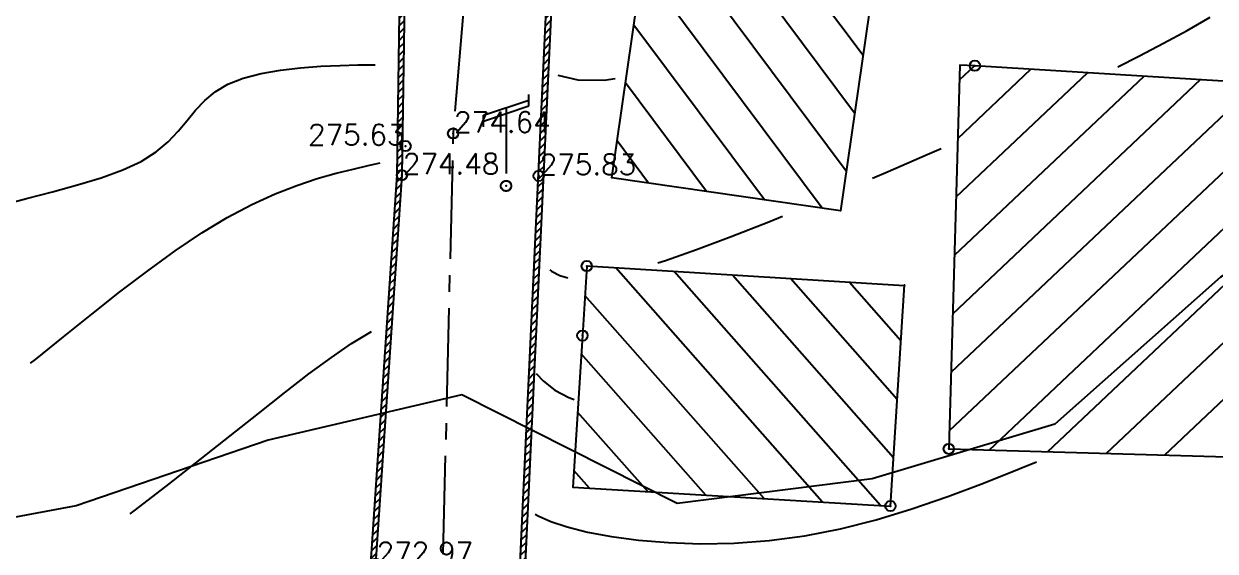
# Model space of a CAD drawing. Header units: millimetres. Extents: x 524954 to 526204, y 9523489 to 9524010.
# Drawn here: x 525711.5 to 525769.1, y 9523647.2 to 9523672.7 of the extents above; entities that cross this region are included whole.
import ezdxf
from ezdxf.enums import TextEntityAlignment as Align

# ---------------------------------------------------------------- set-up
doc = ezdxf.new("R2010")
doc.units = ezdxf.units.MM
doc.header["$PDMODE"] = 32
doc.header["$PDSIZE"] = 0.5
doc.linetypes.add('AXES2', pattern=[28.575, 19.05, -3.175, 3.175, -3.175])
doc.linetypes.add('CACHE2', pattern=[4.7625, 3.175, -1.5875])
for name, color, linetype in [('Axe_Piste', 3, 'AXES2'), ('Bati', 6, 'Continuous'), ('Bati_H', 1, 'Continuous'), ('Cloture', 7, 'Continuous'), ('CN_01_00', 3, 'Continuous'), ('CN_02_00', 4, 'Continuous'), ('CN_05_00', 6, 'Continuous'), ('Murs', 1, 'Continuous'), ('PLUME_4', 3, 'Continuous'), ('Réseau_Electrique', 1, 'CACHE2'), ('TopoAlt', 3, 'Continuous'), ('TOPOJIS', 7, 'Continuous')]:
    doc.layers.add(name, color=color, linetype=linetype)
doc.styles.add('Simplex 1.0', font='Simplex.shx', dxfattribs={"width": 0.99, "height": 1})
pattern_1 = [(45, (0, 0), (-0.1767766952966, 0.1767766952966), [])]

# ---------------------------------------------------------------- blocks, each defined once
blk = doc.blocks.new('TCPOINT M')
at = {"color": 0}
blk.add_point((0, 0), dxfattribs=at)
at = {"layer": 'TopoAlt', "style": 'Simplex 1.0', "width": 0.99}
blk.add_attdef('ALT', (0.15, 0.15), '', height=1, dxfattribs=at)
blk = doc.blocks.new('e004')
at = {"color": 0}
blk.add_line((0, 3.777478), (0, 0.25), dxfattribs=at)
for points in [[(-1.096503, 3.137365), (-1.096503, 3.412949), (1.096503, 4.142007), (1.096503, 4.417591)], [(-1.096503, 2.861781), (-1.096503, 3.137365), (1.096503, 3.866423), (1.096503, 4.142007)]]:
    blk.add_lwpolyline(points, dxfattribs=at)
blk.add_circle((0, 0), 0.25, dxfattribs=at)

msp = doc.modelspace()

# ---------------------------------------------------------------- hatches: boundary and pattern name
at = {"layer": 'Bati_H'}
h = msp.add_hatch(dxfattribs=at)
h.set_pattern_fill('_U', color=256, scale=2, angle=-53.22117, style=0, pattern_type=0)
h.set_pattern_definition([(306.778828363, (0, 0), (1.6019053287, 1.1974553511), [])])
h.paths.add_polyline_path([(525753.726, 9523682.804), (525750.959, 9523663.653), (525739.894, 9523665.251), (525742.641, 9523684.261), (525742.661, 9523684.403)])
h = msp.add_hatch(dxfattribs=at)
h.set_pattern_fill('_U', color=256, scale=2, angle=43.3542, style=0, pattern_type=0)
h.set_pattern_definition([(43.354203905, (0, 0), (-1.3730130912, 1.4542472456), [])])
h.paths.add_polyline_path([(525756.194, 9523652.145), (525778.072, 9523651.516), (525778.834, 9523668.249), (525778.866, 9523669.346), (525757.457, 9523670.667), (525756.727, 9523670.688)])
h = msp.add_hatch(dxfattribs=at)
h.set_pattern_fill('_U', color=256, scale=2, angle=-48.58895, style=0, pattern_type=0)
h.set_pattern_definition([(311.411050165, (0, 0), (1.4999670278, 1.32291304154), [])])
h.paths.add_polyline_path([(525738.686, 9523660.983), (525738.475, 9523657.621), (525738.015, 9523650.29), (525753.374, 9523649.382), (525754.045, 9523660.078), (525754.041, 9523660.019)])
at = {"layer": 'Murs'}
h = msp.add_hatch(dxfattribs=at)
h.set_pattern_fill('_U', color=256, scale=0.25, angle=45, style=0, pattern_type=0)
h.set_pattern_definition(pattern_1)
h.paths.add_polyline_path([(525714.466, 9523711.51), (525731.589, 9523709.649), (525730.08, 9523687.601), (525729.744, 9523665.373), (525728.477, 9523646.588), (525727.293, 9523633.908), (525727.044, 9523633.931), (525728.228, 9523646.608), (525729.494, 9523665.383), (525729.83, 9523687.611), (525731.324, 9523709.426), (525714.439, 9523711.261)])
h = msp.add_hatch(dxfattribs=at)
h.set_pattern_fill('_U', color=256, scale=0.25, angle=45, style=0, pattern_type=0)
h.set_pattern_definition(pattern_1)
h.paths.add_polyline_path([(525735.258, 9523642.158), (525737.276, 9523685.033), (525740.219, 9523708.248), (525777.683, 9523702.685), (525777.646, 9523702.438), (525740.435, 9523707.963), (525737.525, 9523685.011), (525735.508, 9523642.147)])

# ---------------------------------------------------------------- linework, layer by layer
at = {"layer": 'Axe_Piste', "ltscale": 0.25, "flags": 128}
msp.add_lwpolyline([(525735.702, 9523708.807), (525733.712, 9523685.474), (525732.222, 9523667.391), (525731.537, 9523639.141), (525730.902, 9523631.045)], dxfattribs=at)
at = {"layer": 'Bati', "flags": 128}
for points in [[(525753.726, 9523682.804), (525750.959, 9523663.653), (525739.894, 9523665.251), (525742.641, 9523684.261), (525742.661, 9523684.403)], [(525756.194, 9523652.145), (525778.072, 9523651.516), (525778.834, 9523668.249), (525778.866, 9523669.346), (525757.457, 9523670.667), (525756.727, 9523670.688)], [(525738.686, 9523660.983), (525738.475, 9523657.621), (525738.015, 9523650.29), (525753.374, 9523649.382), (525754.045, 9523660.078), (525754.041, 9523660.019)]]:
    msp.add_lwpolyline(points, close=True, dxfattribs=at)
at = {"layer": 'Cloture', "flags": 128}
for points in [[(525714.466, 9523711.51), (525731.589, 9523709.649), (525730.08, 9523687.601), (525729.744, 9523665.373), (525728.477, 9523646.588), (525727.293, 9523633.908)], [(525714.439, 9523711.261), (525731.324, 9523709.426), (525729.83, 9523687.611), (525729.494, 9523665.383), (525728.228, 9523646.608), (525727.044, 9523633.931)], [(525735.258, 9523642.158), (525737.276, 9523685.033), (525740.219, 9523708.248), (525777.683, 9523702.685)], [(525735.508, 9523642.147), (525737.525, 9523685.011), (525740.435, 9523707.963), (525777.646, 9523702.438)]]:
    msp.add_lwpolyline(points, dxfattribs=at)
at = {"layer": 'CN_01_00', "elevation": 273, "flags": 128}
msp.add_lwpolyline([(525736.194, 9523648.987), (525736.336, 9523648.911), (525736.953, 9523648.639), (525737.737, 9523648.371), (525738.717, 9523648.122), (525739.877, 9523647.904), (525741.193, 9523647.73), (525742.639, 9523647.612), (525744.19, 9523647.561), (525745.821, 9523647.591), (525747.507, 9523647.712), (525749.224, 9523647.938), (525750.949, 9523648.276), (525752.678, 9523648.715), (525754.409, 9523649.239), (525756.141, 9523649.834), (525757.872, 9523650.483), (525759.602, 9523651.171), (525760.432, 9523651.513)], dxfattribs=at)
at = {"layer": 'CN_02_00', "flags": 128}
for points, elevation in [([(525710.334, 9523663.903), (525711.589, 9523664.241), (525712.843, 9523664.571), (525714.061, 9523664.905), (525715.207, 9523665.255), (525716.244, 9523665.631), (525717.136, 9523666.044), (525717.86, 9523666.503), (525718.444, 9523666.994), (525718.93, 9523667.503), (525719.358, 9523668.014), (525719.771, 9523668.512), (525720.209, 9523668.981), (525720.713, 9523669.404), (525721.326, 9523669.768), (525722.075, 9523670.06), (525722.935, 9523670.284), (525723.871, 9523670.45), (525724.845, 9523670.566), (525725.819, 9523670.642), (525726.756, 9523670.685), (525727.62, 9523670.704), (525728.373, 9523670.709), (525728.448, 9523670.709)], 276), ([(525737.281, 9523670.21), (525738.249, 9523669.978), (525739.525, 9523669.961), (525740.057, 9523670.045)], 276), ([(525716.601, 9523649.011), (525716.859, 9523649.202), (525718.467, 9523650.436), (525719.996, 9523651.634), (525721.443, 9523652.78), (525722.804, 9523653.861), (525724.075, 9523654.861), (525725.253, 9523655.767), (525726.334, 9523656.564), (525727.315, 9523657.238), (525728.192, 9523657.773), (525728.282, 9523657.817)], 274), ([(525736.246, 9523655.782), (525736.593, 9523655.411), (525737.144, 9523654.981), (525737.818, 9523654.62), (525738.081, 9523654.531)], 274)]:
    msp.add_lwpolyline(points, dxfattribs=dict(at, elevation=elevation))
at = {"layer": 'CN_05_00', "elevation": 275, "flags": 128}
for points in [[(525764.368, 9523670.615), (525765.413, 9523671.143), (525766.581, 9523671.756), (525767.72, 9523672.377), (525768.841, 9523673.013)], [(525752.51, 9523665.227), (525753.254, 9523665.546), (525755.143, 9523666.369), (525755.831, 9523666.673)], [(525711.792, 9523656.282), (525712.027, 9523656.471), (525713.385, 9523657.566), (525714.75, 9523658.661), (525716.111, 9523659.731), (525717.456, 9523660.756), (525718.777, 9523661.713), (525720.063, 9523662.581), (525721.303, 9523663.336), (525722.489, 9523663.963), (525723.612, 9523664.473), (525724.67, 9523664.883), (525725.655, 9523665.208), (525726.562, 9523665.465), (525727.386, 9523665.671), (525728.122, 9523665.843), (525728.693, 9523665.979)], [(525742.118, 9523661.133), (525742.501, 9523661.253), (525743.999, 9523661.778), (525745.674, 9523662.409), (525747.483, 9523663.125), (525748.154, 9523663.4)], [(525736.895, 9523660.804), (525736.98, 9523660.73), (525737.381, 9523660.518), (525737.767, 9523660.416)]]:
    msp.add_lwpolyline(points, dxfattribs=at)
at = {"layer": 'PLUME_4'}
msp.add_lwpolyline([(525804.395, 9523674.532), (525795.601, 9523671.383), (525786.807, 9523668.235), (525777.977, 9523665.585), (525777.977, 9523665.585), (525769.328, 9523660.442), (525761.324, 9523653.34), (525752.493, 9523650.69), (525752.493, 9523650.69), (525743.055, 9523649.5), (525732.645, 9523654.756), (525723.279, 9523652.568), (525723.279, 9523652.568), (525713.986, 9523649.383), (525705.083, 9523647.731)], dxfattribs=at)
msp.add_lwpolyline([(525804.395, 9523674.532), (525795.601, 9523671.383), (525786.807, 9523668.235), (525777.977, 9523665.585), (525777.977, 9523665.585), (525769.328, 9523660.442), (525761.324, 9523653.34), (525752.493, 9523650.69), (525752.493, 9523650.69), (525743.055, 9523649.5), (525732.645, 9523654.756), (525723.279, 9523652.568), (525723.279, 9523652.568), (525713.986, 9523649.383), (525705.083, 9523647.731)], dxfattribs=at)

# ---------------------------------------------------------------- block references
at = {"layer": 'Réseau_Electrique'}
msp.add_blockref('e004', (525734.781, 9523664.856), dxfattribs=at)
at = {"layer": 'TOPOJIS'}
for p in [(525757.457, 9523670.667), (525734.781, 9523664.856, 274.59), (525738.686, 9523660.983), (525738.475, 9523657.621), (525756.194, 9523652.145), (525753.374, 9523649.382)]:
    msp.add_blockref('TCPOINT M', p, dxfattribs=at)
ref = msp.add_blockref('TCPOINT M', (525732.222, 9523667.391, 274.64), dxfattribs=at)
ref.add_attrib('ALT', '274.64', (525732.272, 9523667.441, 274.64), dxfattribs={"layer": 'TopoAlt', "height": 1, "style": 'Simplex 1.0', "width": 0.99})
ref = msp.add_blockref('TCPOINT M', (525729.923, 9523666.783, 275.63), dxfattribs=at)
ref.add_attrib('ALT', '275.63', dxfattribs={"layer": 'TopoAlt', "height": 1, "style": 'Simplex 1.0', "width": 0.99}).set_placement((525729.873, 9523666.833, 275.63), align=Align.RIGHT)
ref = msp.add_blockref('TCPOINT M', (525729.744, 9523665.373, 274.48), dxfattribs=at)
ref.add_attrib('ALT', '274.48', (525729.794, 9523665.423, 274.48), dxfattribs={"layer": 'TopoAlt', "height": 1, "style": 'Simplex 1.0', "width": 0.99})
ref = msp.add_blockref('TCPOINT M', (525736.36, 9523665.339, 275.83), dxfattribs=at)
ref.add_attrib('ALT', '275.83', (525736.41, 9523665.389, 275.83), dxfattribs={"layer": 'TopoAlt', "height": 1, "style": 'Simplex 1.0', "width": 0.99})
ref = msp.add_blockref('TCPOINT M', (525728.477, 9523646.588, 272.97), dxfattribs=at)
ref.add_attrib('ALT', '272.97', (525728.527, 9523646.638, 272.97), dxfattribs={"layer": 'TopoAlt', "height": 1, "style": 'Simplex 1.0', "width": 0.99})

doc.saveas('drawing.dxf')
